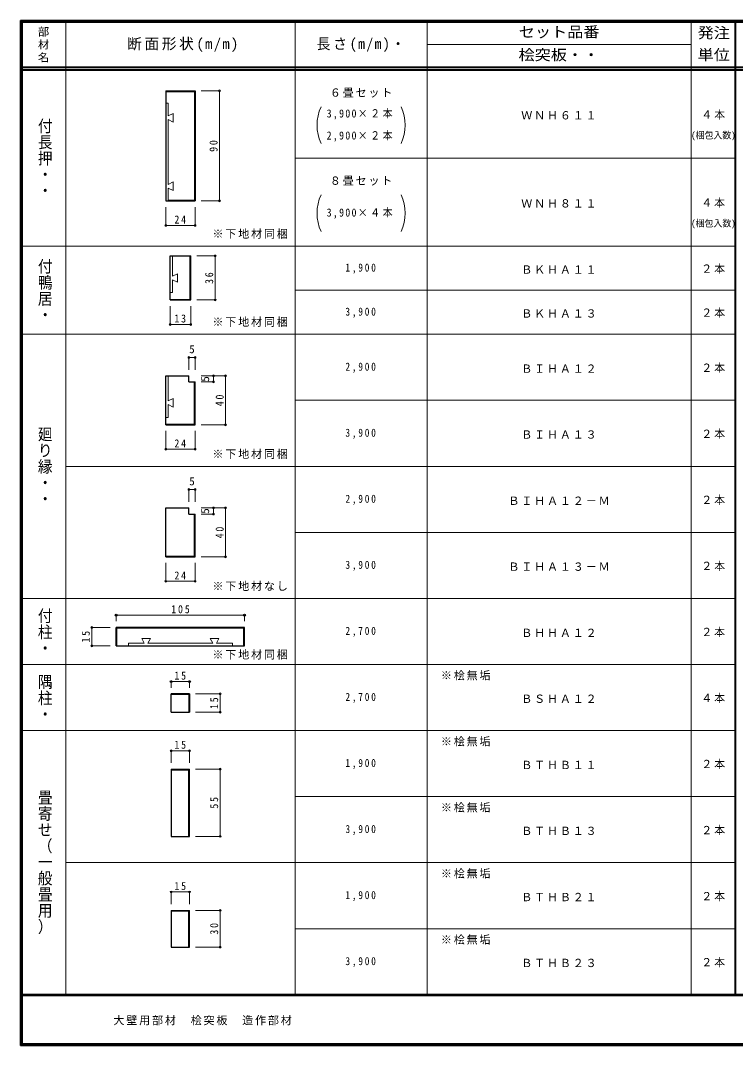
# Model space of a CAD drawing. Units: millimetres at full size, sheet at 1:3; some dimension numbers follow another scale. Extents: x -600 to 570, y -431 to 418.
# Drawn here: x -600 to -15, y -420 to 418 of the extents above; entities that cross this region are included whole.
import ezdxf
from ezdxf.enums import TextEntityAlignment as Align

# ---------------------------------------------------------------- set-up
doc = ezdxf.new("R2010")
doc.units = ezdxf.units.MM
doc.header["$LTSCALE"] = 3
doc.header["$PDMODE"] = 32
doc.header["$PDSIZE"] = 1.5
for name, color, linetype, lineweight in [('0-4_枠', 3, 'Continuous', 25), ('0-A_文字', 7, 'Continuous', 18), ('0-B_寸法', 7, 'Continuous', 9), ('F-1_枠', 7, 'Continuous', 18), ('F-A_文字', 7, 'Continuous', 18)]:
    doc.layers.add(name, color=color, linetype=linetype, lineweight=lineweight)
doc.styles.add('@ＭＳ ゴシック', font='')
doc.styles.add('ＭＳ ゴシック', font='')
doc.styles.get('@ＭＳ ゴシック').set_extended_font_data('@MS Gothic')
doc.styles.get('ＭＳ ゴシック').set_extended_font_data('MS Gothic')

msp = doc.modelspace()

# ---------------------------------------------------------------- linework, layer by layer
at = {"layer": '0-4_枠'}
for p, q in [((-481.25, 360), (-481.25, 270)), ((-481.25, 360), (-457.25, 360)), ((-481.25, 359.5), (-457.75, 359.5)), ((-457.75, 359.5), (-457.75, 270.5)), ((-457.25, 360), (-457.25, 270)), ((-481.25, 270), (-457.25, 270)), ((-479.25, 270.5), (-457.75, 270.5)), ((-477.688, 189), (-477.688, 225)), ((-477.688, 225), (-460.813, 225)), ((-461.313, 189.5), (-461.313, 225)), ((-460.813, 189), (-460.813, 225)), ((-477.688, 189.5), (-461.313, 189.5)), ((-477.688, 189), (-460.813, 189)), ((-481.25, 87), (-481.25, 127)), ((-481.25, 127), (-462.25, 127)), ((-462.25, 122), (-462.25, 127)), ((-462.25, 122), (-457.25, 122)), ((-457.75, 87.5), (-457.75, 122)), ((-457.25, 87), (-457.25, 122)), ((-481.25, 87.5), (-457.75, 87.5)), ((-481.25, 87), (-457.25, 87)), ((-481.25, -21), (-481.25, 19)), ((-481.25, 19), (-462.25, 19)), ((-462.25, 14), (-462.25, 19)), ((-462.25, 14), (-457.25, 14)), ((-457.75, -20.5), (-457.75, 14)), ((-457.25, -21), (-457.25, 14)), ((-481.25, -20.5), (-457.75, -20.5)), ((-481.25, -21), (-457.25, -21)), ((-416.75, -78.679), (-521.75, -78.679)), ((-521.75, -93.679), (-521.75, -78.679)), ((-417.25, -79.179), (-521.25, -79.179)), ((-521.25, -93.679), (-521.25, -79.179)), ((-417.25, -93.679), (-417.25, -79.179)), ((-416.75, -93.679), (-416.75, -78.679)), ((-521.75, -93.679), (-416.75, -93.679)), ((-461.75, -133), (-476.75, -133)), ((-476.75, -148), (-476.75, -133)), ((-462.25, -133.5), (-476.75, -133.5)), ((-462.25, -133.5), (-462.25, -148)), ((-461.75, -133), (-461.75, -148)), ((-476.75, -148), (-461.75, -148)), ((-476.75, -194.5), (-476.75, -249.5)), ((-476.75, -194.5), (-461.75, -194.5)), ((-476.75, -195), (-462.25, -195)), ((-462.25, -249.5), (-462.25, -195)), ((-461.75, -249.5), (-461.75, -194.5)), ((-476.75, -249.5), (-461.75, -249.5)), ((-476.75, -310), (-476.75, -340)), ((-476.75, -310), (-461.75, -310)), ((-461.75, -340), (-461.75, -310)), ((-476.75, -310.5), (-462.25, -310.5)), ((-462.25, -340), (-462.25, -310.5)), ((-476.75, -340), (-461.75, -340))]:
    msp.add_line(p, q, dxfattribs=at)
at = {"layer": '0-4_枠', "color": 7, "lineweight": 18}
for p, q in [((-481.25, 350), (-479.25, 350)), ((-479.25, 339.5), (-479.25, 350)), ((-479.25, 339.5), (-475.25, 341.5)), ((-479.25, 336.5), (-479.25, 283.5)), ((-475.25, 285.5), (-479.25, 283.5)), ((-475.25, 285.5), (-475.25, 278.5)), ((-475.25, 278.5), (-479.25, 280.5)), ((-479.25, 280.5), (-479.25, 270)), ((-481.25, 270), (-479.25, 270)), ((-477.688, 225), (-475.688, 225)), ((-475.688, 208.5), (-475.688, 225)), ((-475.688, 205.5), (-475.688, 195)), ((-475.688, 205.5), (-471.688, 203.5)), ((-477.688, 195), (-475.688, 195)), ((-481.25, 127), (-479.25, 127)), ((-479.25, 106.5), (-479.25, 127)), ((-479.25, 103.5), (-479.25, 93)), ((-479.25, 103.5), (-475.25, 101.5)), ((-481.25, 93), (-479.25, 93)), ((-498.75, -91.679), (-511.75, -91.679)), ((-511.75, -93.679), (-511.75, -91.679)), ((-498.75, -91.679), (-500.75, -87.679)), ((-493.75, -87.679), (-500.75, -87.679)), ((-495.75, -91.679), (-493.75, -87.679)), ((-495.75, -91.679), (-442.75, -91.679)), ((-444.75, -87.679), (-442.75, -91.679)), ((-444.75, -87.679), (-437.75, -87.679)), ((-437.75, -87.679), (-439.75, -91.679)), ((-439.75, -91.679), (-426.75, -91.679)), ((-426.75, -93.679), (-426.75, -91.679))]:
    msp.add_line(p, q, dxfattribs=at)
at = {"layer": '0-4_枠', "color": 4, "lineweight": 9}
for p, q in [((-521.75, -68.679), (-521.75, -73.679)), ((-521.75, -68.679), (-416.75, -68.679)), ((-416.75, -68.679), (-416.75, -73.679)), ((-476.75, -123), (-476.75, -128)), ((-461.75, -123), (-476.75, -123)), ((-461.75, -123), (-461.75, -128))]:
    msp.add_line(p, q, dxfattribs=at)
at = {"layer": '0-4_枠', "color": 7, "lineweight": 18}
for points in [[(-479.25, 336.5), (-475.25, 334.5), (-475.25, 341.5)], [(-475.688, 208.5), (-471.688, 210.5), (-471.688, 203.5)], [(-479.25, 106.5), (-475.25, 108.5), (-475.25, 101.5)]]:
    msp.add_lwpolyline(points, dxfattribs=at)
at = {"layer": '0-4_枠', "color": 7}
for p in [(-521.75, -68.679), (-416.75, -68.679), (-476.75, -123), (-461.75, -123)]:
    msp.add_point(p, dxfattribs=at)
at = {"layer": '0-A_文字'}
for centre, start, end in [((-321.5, 332), 155.37568, 204.62432), ((-321.5, 332), 335.37568, 24.62432), ((-321.5, 260), 155.37568, 204.62432), ((-321.5, 260), 335.37568, 24.62432)]:
    msp.add_arc(centre, 36, start, end, dxfattribs=at)
at = {"layer": '0-B_寸法', "color": 4}
for p, q in [((-437.25, 360), (-452.25, 360)), ((-437.25, 360), (-437.25, 270)), ((-437.25, 270), (-452.25, 270)), ((-481.25, 250), (-481.25, 265)), ((-457.25, 250), (-457.25, 265)), ((-481.25, 250), (-457.25, 250)), ((-440.813, 225), (-455.813, 225)), ((-440.813, 225), (-440.813, 189)), ((-440.813, 189), (-455.813, 189)), ((-477.688, 169), (-477.688, 184)), ((-460.813, 169), (-460.813, 184)), ((-477.688, 169), (-460.813, 169)), ((-462.25, 142), (-457.25, 142)), ((-462.25, 142), (-462.25, 132)), ((-457.25, 142), (-457.25, 132)), ((-432.25, 127), (-452.25, 127)), ((-442.25, 127), (-442.25, 122)), ((-432.25, 127), (-432.25, 87)), ((-442.25, 122), (-452.25, 122)), ((-432.25, 87), (-452.25, 87)), ((-481.25, 67), (-481.25, 82)), ((-457.25, 67), (-457.25, 82)), ((-481.25, 67), (-457.25, 67)), ((-462.25, 34), (-457.25, 34)), ((-462.25, 34), (-462.25, 24)), ((-457.25, 34), (-457.25, 24)), ((-432.25, 19), (-452.25, 19)), ((-442.25, 19), (-442.25, 14)), ((-432.25, 19), (-432.25, -21)), ((-442.25, 14), (-452.25, 14)), ((-432.25, -21), (-452.25, -21)), ((-481.25, -41), (-481.25, -26)), ((-457.25, -41), (-457.25, -26)), ((-481.25, -41), (-457.25, -41)), ((-541.75, -78.679), (-526.75, -78.679)), ((-541.75, -93.679), (-541.75, -78.679)), ((-541.75, -93.679), (-526.75, -93.679)), ((-436.75, -133), (-456.75, -133)), ((-436.75, -148), (-436.75, -133)), ((-436.75, -148), (-456.75, -148)), ((-476.75, -179.5), (-461.75, -179.5)), ((-476.75, -179.5), (-476.75, -189.5)), ((-461.75, -179.5), (-461.75, -189.5)), ((-436.75, -194.5), (-456.75, -194.5)), ((-436.75, -194.5), (-436.75, -249.5)), ((-436.75, -249.5), (-456.75, -249.5)), ((-476.75, -295), (-461.75, -295)), ((-476.75, -295), (-476.75, -305)), ((-461.75, -295), (-461.75, -305)), ((-436.75, -310), (-456.75, -310)), ((-436.75, -310), (-436.75, -340)), ((-436.75, -340), (-456.75, -340))]:
    msp.add_line(p, q, dxfattribs=at)
at = {"layer": '0-B_寸法'}
for p in [(-437.25, 360), (-437.25, 270), (-481.25, 250), (-457.25, 250), (-440.813, 225), (-440.813, 189), (-477.688, 169), (-460.813, 169), (-462.25, 142), (-457.25, 142), (-442.25, 127), (-432.25, 127), (-442.25, 122), (-432.25, 87), (-481.25, 67), (-457.25, 67), (-462.25, 34), (-457.25, 34), (-442.25, 19), (-432.25, 19), (-442.25, 14), (-432.25, -21), (-481.25, -41), (-457.25, -41), (-541.75, -78.679), (-541.75, -93.679), (-436.75, -133), (-436.75, -148), (-476.75, -179.5), (-461.75, -179.5), (-436.75, -194.5), (-436.75, -249.5), (-476.75, -295), (-461.75, -295), (-436.75, -310), (-436.75, -340)]:
    msp.add_point(p, dxfattribs=at)
at = {"layer": 'F-1_枠', "color": 6, "lineweight": 40}
for p, q in [((-600, 417.5), (-600, -420.5)), ((-600, 417), (570, 417)), ((-600, 416.5), (570, 416.5)), ((-599.5, 417.5), (-599.5, -420.5)), ((-599, 417.5), (-599, -420.5)), ((-15.5, 417.505), (-15.5, -379.5)), ((570, 379), (-600, 379)), ((570, 377), (-600, 377)), ((570, -379), (-600, -379)), ((570, -379.5), (-600, -379.5)), ((570, -419.5), (-600, -419.5)), ((570, -420), (-600, -420)), ((570, -420.5), (-600, -420.5))]:
    msp.add_line(p, q, dxfattribs=at)
at = {"layer": 'F-1_枠'}
for p, q in [((-563, 416.5), (-563, -379)), ((-375.5, 416.5), (-375.5, -379)), ((-267.5, 416.5), (-267.5, -379)), ((-51.5, 416.5), (-51.5, -379)), ((-51.5, 397.75), (-267.5, 397.75)), ((-375.5, 305), (-15.5, 305)), ((-599, 233), (-15.5, 233)), ((-375.5, 197), (-15.5, 197)), ((-599, 161), (-15.5, 161)), ((-375.5, 107), (-15.5, 107)), ((-563, 53), (-15.5, 53)), ((-375.5, -1), (-15.5, -1)), ((-599, -55), (-15.5, -55)), ((-599, -109), (-15.5, -109)), ((-15.5, -163), (-599, -163)), ((-15.5, -217), (-375.5, -217)), ((-15.5, -271), (-563, -271)), ((-15.5, -325), (-375.5, -325))]:
    msp.add_line(p, q, dxfattribs=at)
at = {"layer": 'F-1_枠', "color": 6, "lineweight": 40}
msp.add_lwpolyline([(-600, 417.5), (570, 417.5), (570, -420.5)], dxfattribs=at)

# ---------------------------------------------------------------- texts
at = {"layer": '0-4_枠', "color": 7, "char_height": 6.598, "attachment_point": 7, "style": 'ＭＳ ゴシック'}
for s, insert in [('\\T1.38;\\W0.9;105', (-476.75, -67.179)), ('\\T1.36;\\W0.9;15', (-474.125, -121.5))]:
    msp.add_mtext(s, dxfattribs=dict(at, insert=insert))
at = {"layer": '0-A_文字', "style": '@ＭＳ ゴシック', "width": 1.1}
for s, p in [('付長押・・', (-587, 338)), ('付鴨居・', (-587, 223.25)), ('廻り縁・・', (-587, 86)), ('付柱・', (-587, -62.5)), ('隅柱・', (-587, -116.5)), ('畳寄せ（一般畳用）', (-587, -211))]:
    msp.add_text(s, height=8.798, rotation=270, dxfattribs=at).set_placement(p, align=Align.BOTTOM_LEFT)
at = {"layer": '0-A_文字', "style": 'ＭＳ ゴシック', "width": 0.95}
for p in [(-51.5, 319.25), (-51.5, 247.25)]:
    msp.add_text('(梱包入数)', height=5.499, dxfattribs=at).set_placement(p, align=Align.BOTTOM_LEFT)
at = {"layer": '0-A_文字', "char_height": 6.598, "attachment_point": 7, "style": 'ＭＳ ゴシック'}
for s, insert in [('\\T1.17;６畳セット', (-347, 354.5)), ('\\T1.26;\\W0.9;3,900×２本', (-349.625, 336.5)), ('\\T1.17;４本', (-43.25, 336.5)), ('\\T1.17;ＷＮＨ６１１', (-190.465, 336.5)), ('\\T1.26;\\W0.9;2,900×２本', (-349.625, 318.5)), ('\\T1.17;８畳セット', (-347, 282.5)), ('\\T1.17;ＷＮＨ８１１', (-190.465, 264.5)), ('\\T1.17;４本', (-43.25, 264.5)), ('\\T1.26;\\W0.9;3,900×４本', (-349.625, 255.5)), ('\\T1.17;※下地材同梱', (-443, 239)), ('\\T1.38;\\W0.85;1,900', (-334.25, 210.5)), ('\\T1.17;２本', (-43.25, 210.5)), ('\\T1.17;ＢＫＨＡ１１', (-190.465, 210.5)), ('\\T1.38;\\W0.85;3,900', (-334.25, 174.5)), ('\\T1.17;ＢＫＨＡ１３', (-190.465, 174.5)), ('\\T1.17;２本', (-43.25, 174.5)), ('\\T1.17;※下地材同梱', (-443, 167)), ('\\T1.38;\\W0.85;2,900', (-334.25, 129.5)), ('\\T1.17;ＢＩＨＡ１２', (-190.465, 129.5)), ('\\T1.17;２本', (-43.25, 129.5)), ('\\T1.38;\\W0.85;3,900', (-334.25, 75.5)), ('\\T1.17;ＢＩＨＡ１３', (-190.465, 75.5)), ('\\T1.17;２本', (-43.25, 75.5)), ('\\T1.17;※下地材同梱', (-443, 59)), ('\\T1.38;\\W0.85;2,900', (-334.25, 21.5)), ('\\T1.17;ＢＩＨＡ１２－Ｍ', (-200.965, 21.5)), ('\\T1.17;２本', (-43.25, 21.5)), ('\\T1.38;\\W0.85;3,900', (-334.25, -32.5)), ('\\T1.17;２本', (-43.25, -32.5)), ('\\T1.17;ＢＩＨＡ１３－Ｍ', (-200.965, -32.5)), ('\\T1.17;※下地材なし', (-443, -49)), ('\\T1.38;\\W0.85;2,700', (-334.25, -86.5)), ('\\T1.17;ＢＨＨＡ１２', (-190.465, -86.5)), ('\\T1.17;２本', (-43.25, -86.5)), ('\\T1.17;※下地材同梱', (-443, -105)), ('\\T1.17;※桧無垢', (-256.195, -122)), ('\\T1.38;\\W0.85;2,700', (-334.25, -140.5)), ('\\T1.17;ＢＳＨＡ１２', (-190.465, -140.5)), ('\\T1.17;４本', (-43.25, -140.5)), ('\\T1.17;※桧無垢', (-256.195, -176)), ('\\T1.38;\\W0.85;1,900', (-334.25, -194.5)), ('\\T1.17;ＢＴＨＢ１１', (-190.465, -194.5)), ('\\T1.17;２本', (-43.25, -194.5)), ('\\T1.17;※桧無垢', (-256.195, -230)), ('\\T1.38;\\W0.85;3,900', (-334.25, -248.5)), ('\\T1.17;ＢＴＨＢ１３', (-190.465, -248.5)), ('\\T1.17;２本', (-43.25, -248.5)), ('\\T1.17;※桧無垢', (-256.195, -284)), ('\\T1.38;\\W0.85;1,900', (-334.25, -302.5)), ('\\T1.17;ＢＴＨＢ２１', (-190.465, -302.5)), ('\\T1.17;２本', (-43.25, -302.5)), ('\\T1.17;※桧無垢', (-256.195, -338)), ('\\T1.38;\\W0.85;3,900', (-334.25, -356.5)), ('\\T1.17;ＢＴＨＢ２３', (-190.465, -356.5)), ('\\T1.17;２本', (-43.25, -356.5))]:
    msp.add_mtext(s, dxfattribs=dict(at, insert=insert))
at = {"layer": '0-B_寸法', "style": 'ＭＳ ゴシック'}
for p in [(-462, 143.5), (-462, 35.5)]:
    msp.add_text('5', height=6.598, dxfattribs=at).set_placement(p, align=Align.BOTTOM_LEFT)
for p in [(-443.75, 122.25), (-443.75, 14.25)]:
    msp.add_text('5', height=6.598, rotation=90, dxfattribs=at).set_placement(p, align=Align.BOTTOM_LEFT)
at = {"layer": '0-B_寸法', "char_height": 6.598, "attachment_point": 7, "rotation": 90, "style": 'ＭＳ ゴシック'}
for s, insert in [('\\T1.36;\\W0.9;90', (-438.75, 310.125)), ('\\T1.36;\\W0.9;36', (-442.313, 202.125)), ('\\T1.36;\\W0.9;40', (-433.75, 102.125)), ('\\T1.36;\\W0.9;40', (-433.75, -5.875)), ('\\T1.36;\\W0.9;15', (-543.25, -91.054)), ('\\T1.36;\\W0.9;15', (-438.25, -145.375)), ('\\T1.36;\\W0.9;55', (-438.25, -226.875)), ('\\T1.36;\\W0.9;30', (-438.25, -329.875))]:
    msp.add_mtext(s, dxfattribs=dict(at, insert=insert))
at = {"layer": '0-B_寸法', "char_height": 6.598, "attachment_point": 7, "style": 'ＭＳ ゴシック'}
for s, insert in [('\\T1.36;\\W0.9;24', (-474.125, 251.5)), ('\\T1.36;\\W0.9;13', (-474.125, 170.5)), ('\\T1.36;\\W0.9;24', (-474.125, 68.5)), ('\\T1.36;\\W0.9;24', (-474.125, -39.5)), ('\\T1.36;\\W0.9;15', (-474.125, -178)), ('\\T1.36;\\W0.9;15', (-474.125, -293.5))]:
    msp.add_mtext(s, dxfattribs=dict(at, insert=insert))
at = {"layer": 'F-A_文字', "style": 'ＭＳ ゴシック', "width": 1.1}
for s, p in [('セット品番', (-192.5, 401.125)), ('発注', (-46.25, 400.407)), ('桧突板・・', (-192.715, 382.375)), ('単位', (-46.25, 382.407))]:
    msp.add_text(s, height=8.798, dxfattribs=at).set_placement(p, align=Align.BOTTOM_LEFT)
at = {"layer": 'F-A_文字', "insert": (-585.5, 413), "char_height": 6.598, "attachment_point": 7, "rotation": 270, "style": '@ＭＳ ゴシック'}
msp.add_mtext('\\T1.17;部材名', dxfattribs=at)
at = {"layer": 'F-A_文字', "attachment_point": 7, "style": 'ＭＳ ゴシック'}
for s, insert, char_height in [('\\T1.18;断面形状(m/m)', (-512.75, 391.75), 8.798), ('\\T1.19;\\W0.95;長さ(m/m)・', (-357.875, 391.75), 8.798), ('\\T1.17;大壁用部材\u3000桧突板\u3000造作部材', (-524, -404), 6.598)]:
    msp.add_mtext(s, dxfattribs=dict(at, insert=insert, char_height=char_height))

doc.saveas('drawing.dxf')
